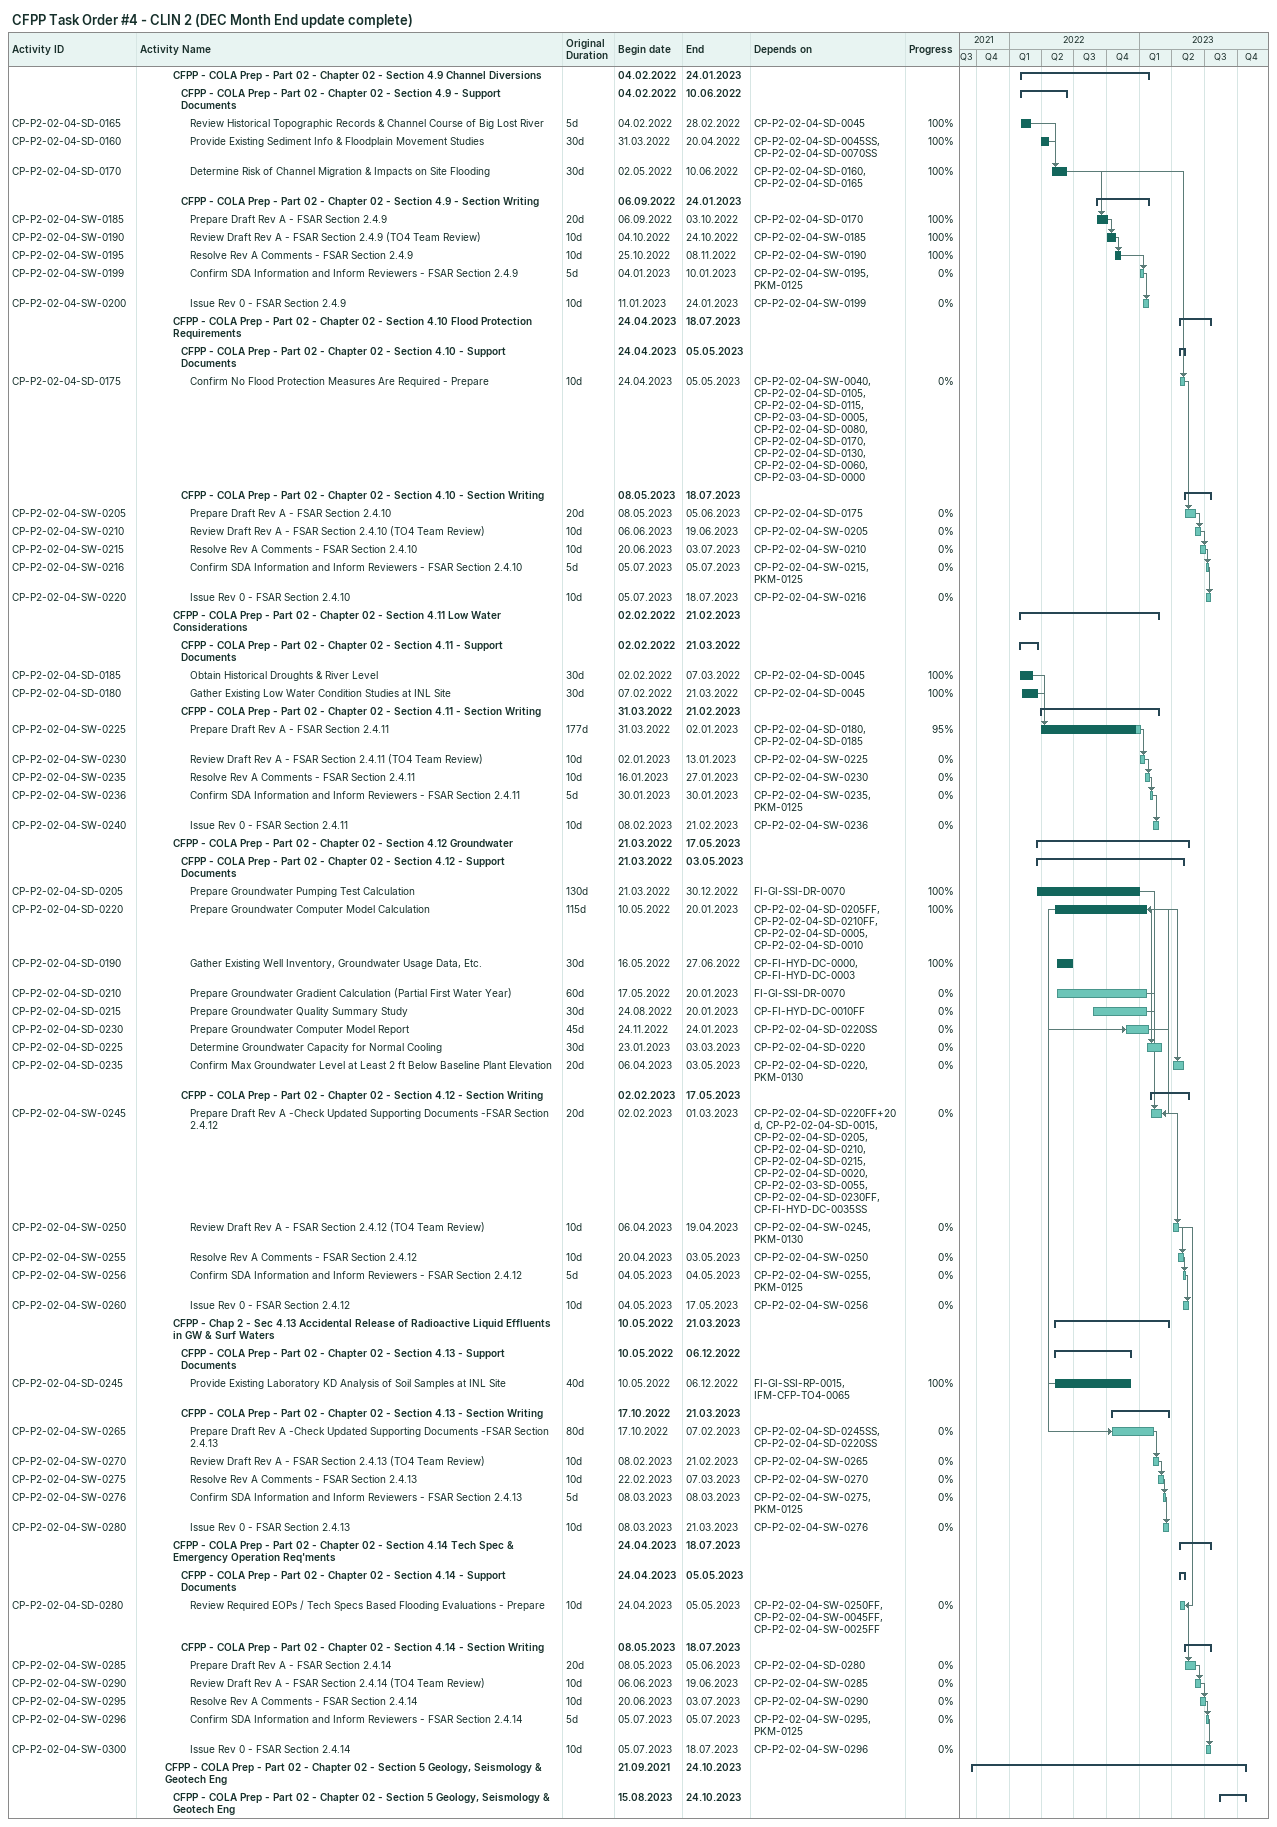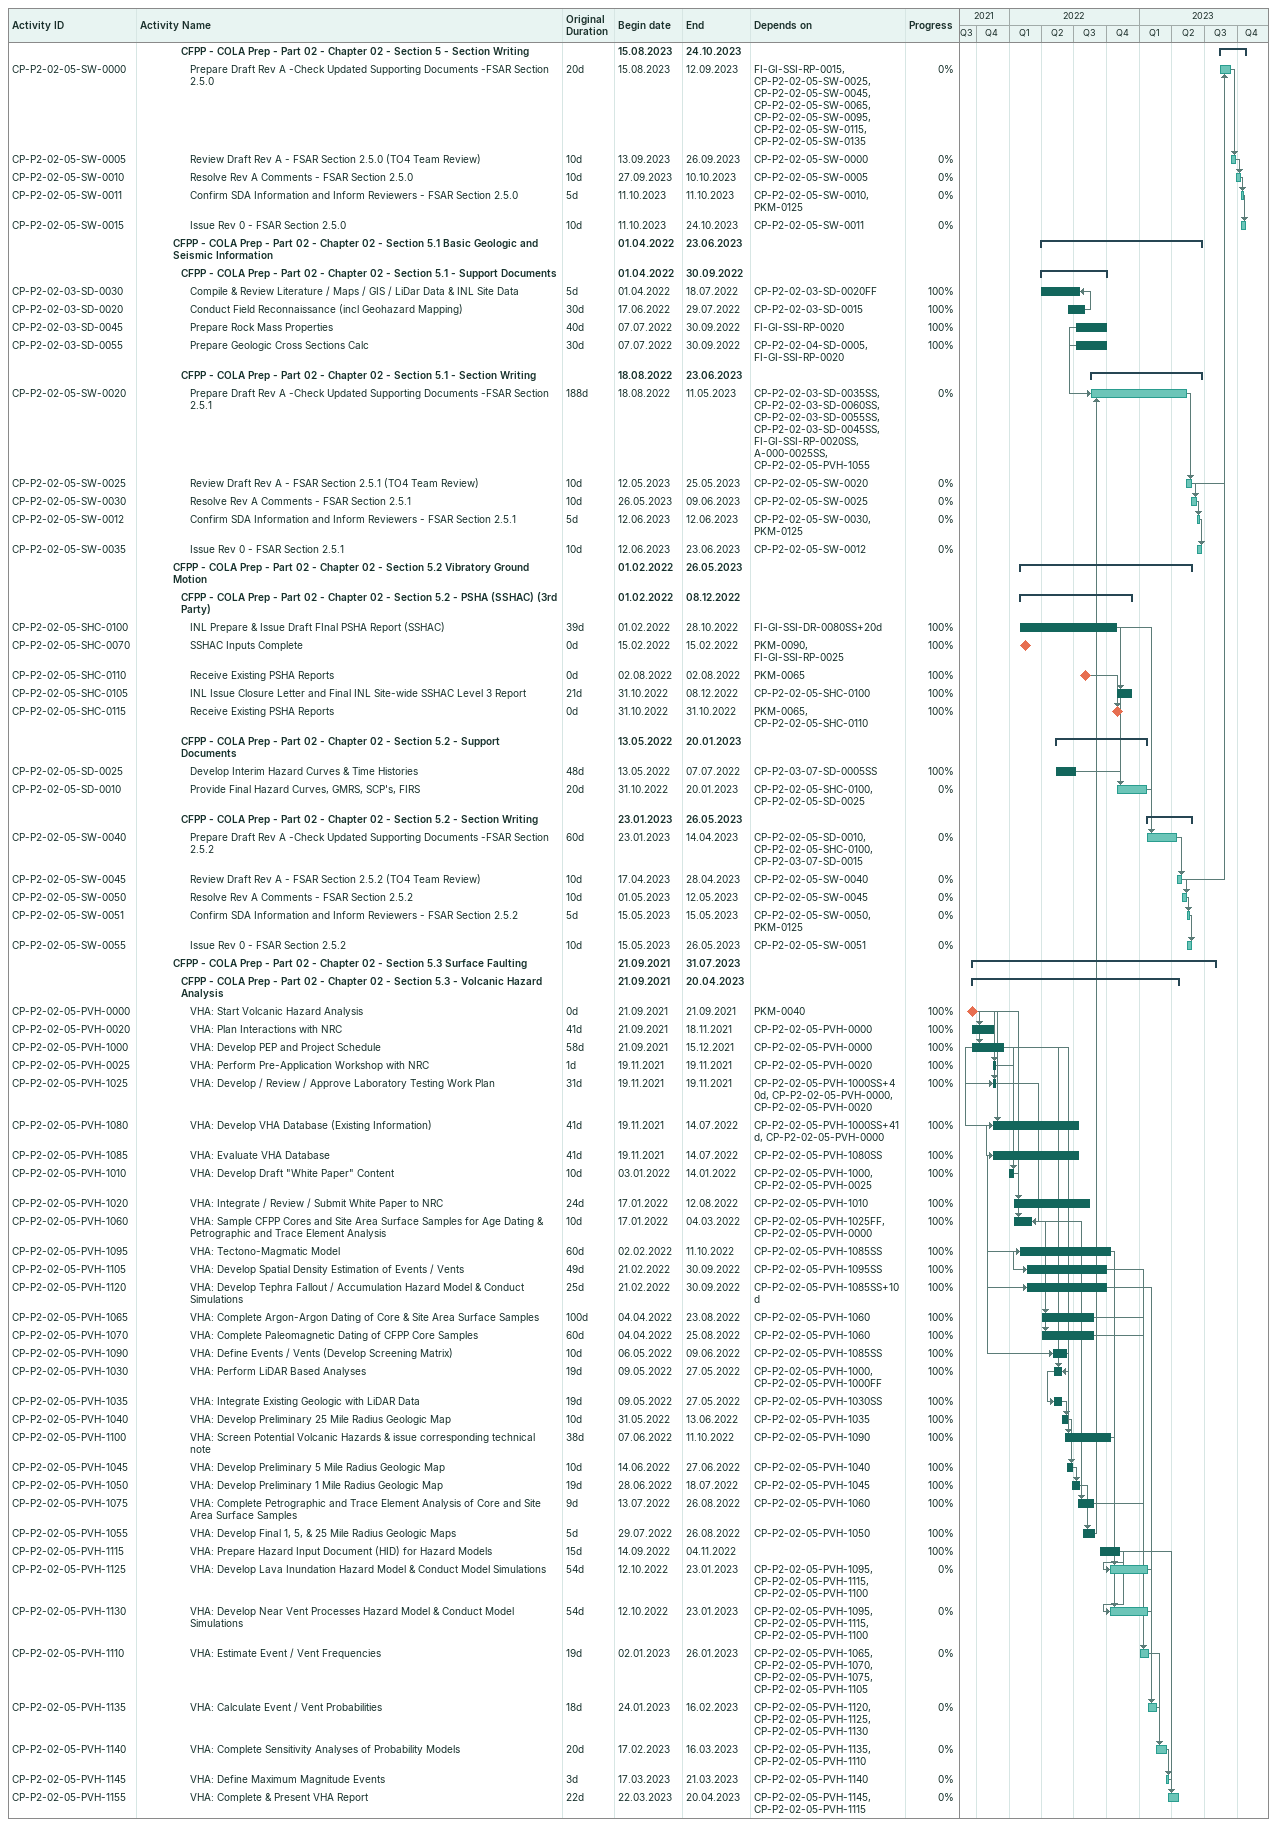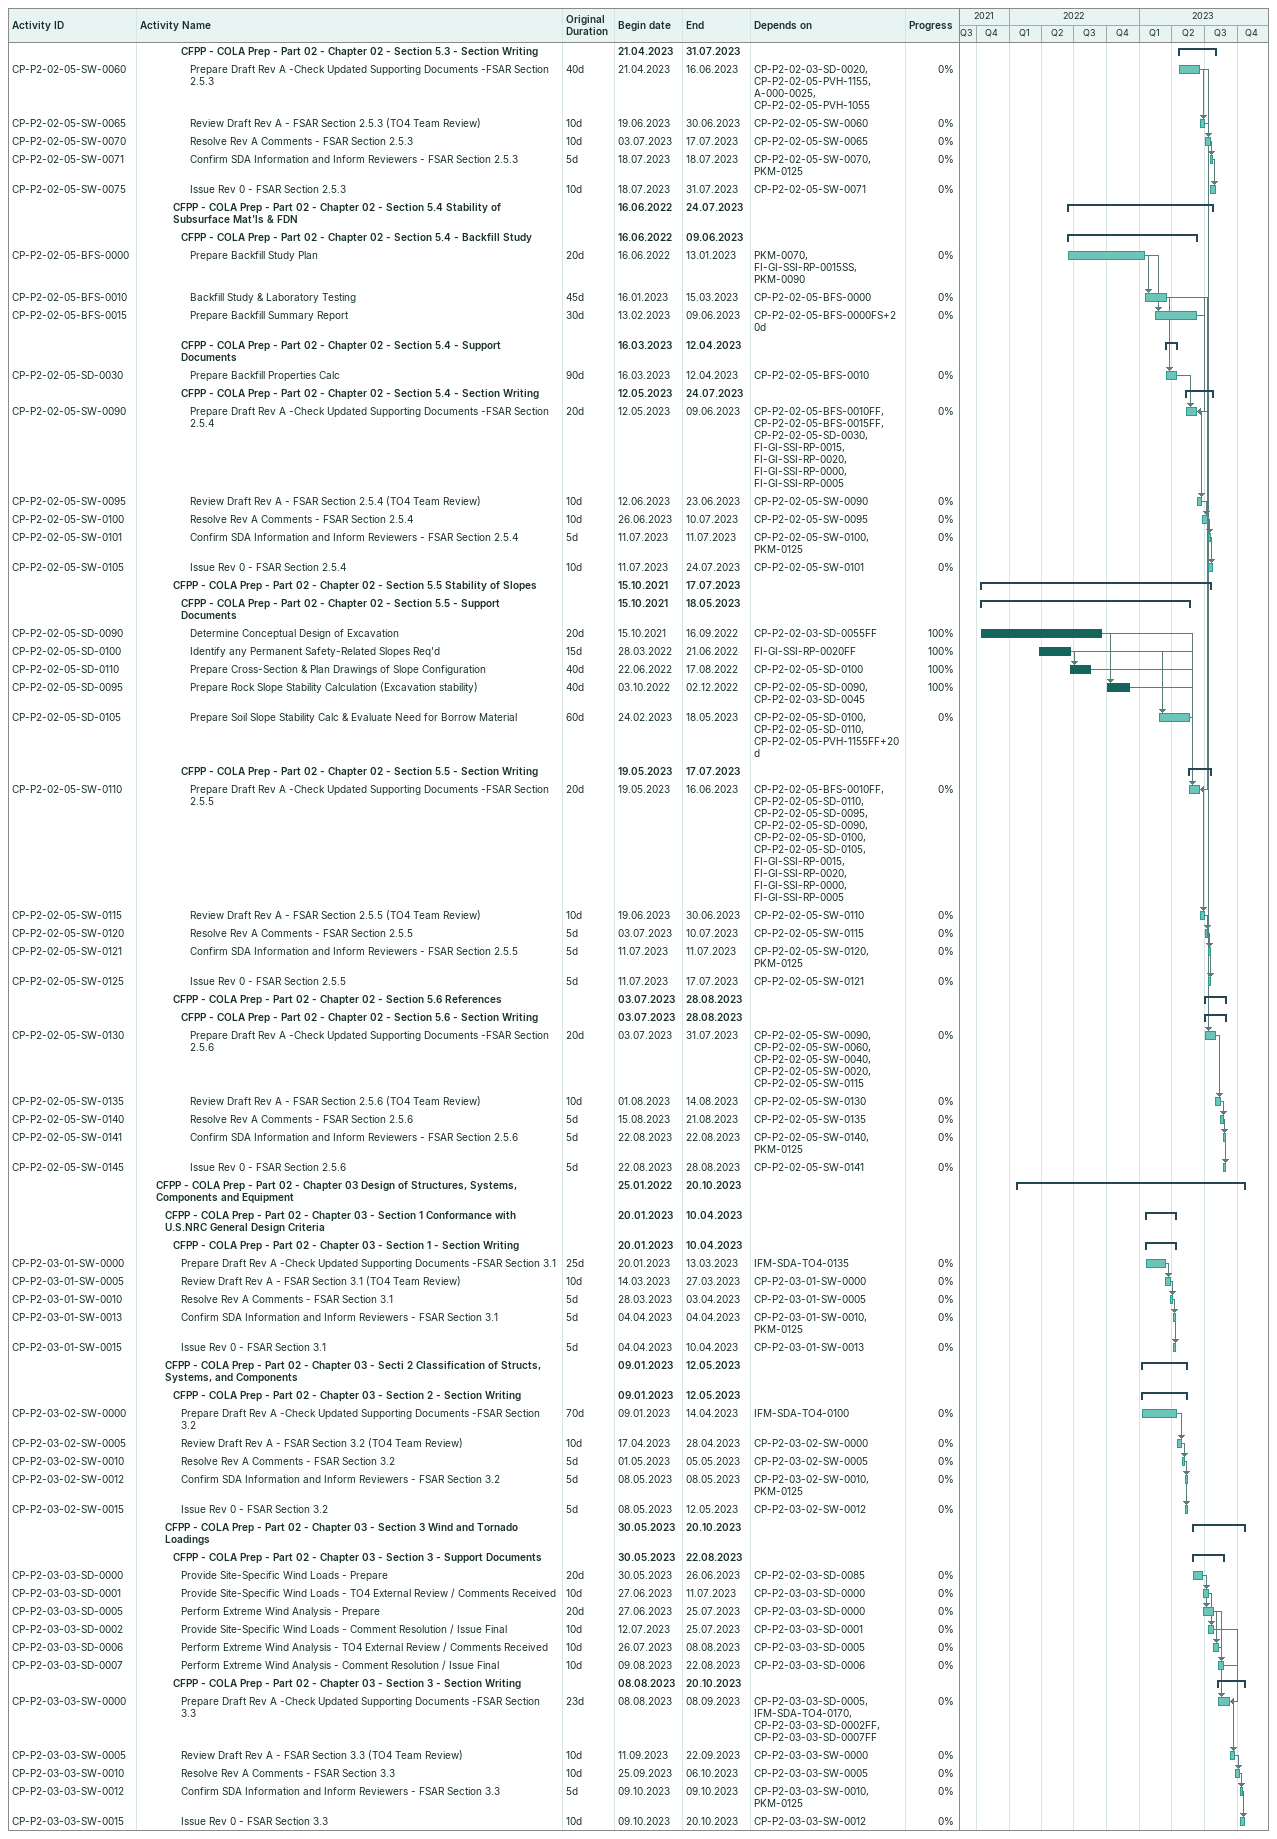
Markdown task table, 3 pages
CFPP Task Order #4 - CLIN 2 (DEC Month End update complete)

| ID | Level | Task | Original duration | Start | Finish | Predecessors | % complete |
|---|---|---|---|---|---|---|---|
|  | 5 | **CFPP - COLA Prep - Part 02 - Chapter 02 - Section 4.9 Channel Diversions** |  | 2022-02-04 | 2023-01-24 |  |  |
|  | 6 | **CFPP - COLA Prep - Part 02 - Chapter 02 - Section 4.9 - Support Documents** |  | 2022-02-04 | 2022-06-10 |  |  |
| CP-P2-02-04-SD-0165 | 7 | Review Historical Topographic Records & Channel Course of Big Lost River | 5d | 2022-02-04 | 2022-02-28 | CP-P2-02-04-SD-0045 | 100 |
| CP-P2-02-04-SD-0160 | 7 | Provide Existing Sediment Info & Floodplain Movement Studies | 30d | 2022-03-31 | 2022-04-20 | CP-P2-02-04-SD-0045SS, CP-P2-02-04-SD-0070SS | 100 |
| CP-P2-02-04-SD-0170 | 7 | Determine Risk of Channel Migration & Impacts on Site Flooding | 30d | 2022-05-02 | 2022-06-10 | CP-P2-02-04-SD-0160, CP-P2-02-04-SD-0165 | 100 |
|  | 6 | **CFPP - COLA Prep - Part 02 - Chapter 02 - Section 4.9 - Section Writing** |  | 2022-09-06 | 2023-01-24 |  |  |
| CP-P2-02-04-SW-0185 | 7 | Prepare Draft Rev A - FSAR Section 2.4.9 | 20d | 2022-09-06 | 2022-10-03 | CP-P2-02-04-SD-0170 | 100 |
| CP-P2-02-04-SW-0190 | 7 | Review Draft Rev A - FSAR Section 2.4.9 (TO4 Team Review) | 10d | 2022-10-04 | 2022-10-24 | CP-P2-02-04-SW-0185 | 100 |
| CP-P2-02-04-SW-0195 | 7 | Resolve Rev A Comments - FSAR Section 2.4.9 | 10d | 2022-10-25 | 2022-11-08 | CP-P2-02-04-SW-0190 | 100 |
| CP-P2-02-04-SW-0199 | 7 | Confirm SDA Information and Inform Reviewers - FSAR Section 2.4.9 | 5d | 2023-01-04 | 2023-01-10 | CP-P2-02-04-SW-0195, PKM-0125 | 0 |
| CP-P2-02-04-SW-0200 | 7 | Issue Rev 0 - FSAR Section 2.4.9 | 10d | 2023-01-11 | 2023-01-24 | CP-P2-02-04-SW-0199 | 0 |
|  | 5 | **CFPP - COLA Prep - Part 02 - Chapter 02 - Section 4.10 Flood Protection Requirements** |  | 2023-04-24 | 2023-07-18 |  |  |
|  | 6 | **CFPP - COLA Prep - Part 02 - Chapter 02 - Section 4.10 - Support Documents** |  | 2023-04-24 | 2023-05-05 |  |  |
| CP-P2-02-04-SD-0175 | 7 | Confirm No Flood Protection Measures Are Required - Prepare | 10d | 2023-04-24 | 2023-05-05 | CP-P2-02-04-SW-0040, CP-P2-02-04-SD-0105, CP-P2-02-04-SD-0115, CP-P2-03-04-SD-0005, CP-P2-02-04-SD-0080, CP-P2-02-04-SD-0170, CP-P2-02-04-SD-0130, CP-P2-02-04-SD-0060, CP-P2-03-04-SD-0000 | 0 |
|  | 6 | **CFPP - COLA Prep - Part 02 - Chapter 02 - Section 4.10 - Section Writing** |  | 2023-05-08 | 2023-07-18 |  |  |
| CP-P2-02-04-SW-0205 | 7 | Prepare Draft Rev A - FSAR Section 2.4.10 | 20d | 2023-05-08 | 2023-06-05 | CP-P2-02-04-SD-0175 | 0 |
| CP-P2-02-04-SW-0210 | 7 | Review Draft Rev A - FSAR Section 2.4.10 (TO4 Team Review) | 10d | 2023-06-06 | 2023-06-19 | CP-P2-02-04-SW-0205 | 0 |
| CP-P2-02-04-SW-0215 | 7 | Resolve Rev A Comments - FSAR Section 2.4.10 | 10d | 2023-06-20 | 2023-07-03 | CP-P2-02-04-SW-0210 | 0 |
| CP-P2-02-04-SW-0216 | 7 | Confirm SDA Information and Inform Reviewers - FSAR Section 2.4.10 | 5d | 2023-07-05 | 2023-07-05 | CP-P2-02-04-SW-0215, PKM-0125 | 0 |
| CP-P2-02-04-SW-0220 | 7 | Issue Rev 0 - FSAR Section 2.4.10 | 10d | 2023-07-05 | 2023-07-18 | CP-P2-02-04-SW-0216 | 0 |
|  | 5 | **CFPP - COLA Prep - Part 02 - Chapter 02 - Section 4.11 Low Water Considerations** |  | 2022-02-02 | 2023-02-21 |  |  |
|  | 6 | **CFPP - COLA Prep - Part 02 - Chapter 02 - Section 4.11 - Support Documents** |  | 2022-02-02 | 2022-03-21 |  |  |
| CP-P2-02-04-SD-0185 | 7 | Obtain Historical Droughts & River Level | 30d | 2022-02-02 | 2022-03-07 | CP-P2-02-04-SD-0045 | 100 |
| CP-P2-02-04-SD-0180 | 7 | Gather Existing Low Water Condition Studies at INL Site | 30d | 2022-02-07 | 2022-03-21 | CP-P2-02-04-SD-0045 | 100 |
|  | 6 | **CFPP - COLA Prep - Part 02 - Chapter 02 - Section 4.11 - Section Writing** |  | 2022-03-31 | 2023-02-21 |  |  |
| CP-P2-02-04-SW-0225 | 7 | Prepare Draft Rev A - FSAR Section 2.4.11 | 177d | 2022-03-31 | 2023-01-02 | CP-P2-02-04-SD-0180, CP-P2-02-04-SD-0185 | 95 |
| CP-P2-02-04-SW-0230 | 7 | Review Draft Rev A - FSAR Section 2.4.11 (TO4 Team Review) | 10d | 2023-01-02 | 2023-01-13 | CP-P2-02-04-SW-0225 | 0 |
| CP-P2-02-04-SW-0235 | 7 | Resolve Rev A Comments - FSAR Section 2.4.11 | 10d | 2023-01-16 | 2023-01-27 | CP-P2-02-04-SW-0230 | 0 |
| CP-P2-02-04-SW-0236 | 7 | Confirm SDA Information and Inform Reviewers - FSAR Section 2.4.11 | 5d | 2023-01-30 | 2023-01-30 | CP-P2-02-04-SW-0235, PKM-0125 | 0 |
| CP-P2-02-04-SW-0240 | 7 | Issue Rev 0 - FSAR Section 2.4.11 | 10d | 2023-02-08 | 2023-02-21 | CP-P2-02-04-SW-0236 | 0 |
|  | 5 | **CFPP - COLA Prep - Part 02 - Chapter 02 - Section 4.12 Groundwater** |  | 2022-03-21 | 2023-05-17 |  |  |
|  | 6 | **CFPP - COLA Prep - Part 02 - Chapter 02 - Section 4.12 - Support Documents** |  | 2022-03-21 | 2023-05-03 |  |  |
| CP-P2-02-04-SD-0205 | 7 | Prepare Groundwater Pumping Test Calculation | 130d | 2022-03-21 | 2022-12-30 | FI-GI-SSI-DR-0070 | 100 |
| CP-P2-02-04-SD-0220 | 7 | Prepare Groundwater Computer Model Calculation | 115d | 2022-05-10 | 2023-01-20 | CP-P2-02-04-SD-0205FF, CP-P2-02-04-SD-0210FF, CP-P2-02-04-SD-0005, CP-P2-02-04-SD-0010 | 100 |
| CP-P2-02-04-SD-0190 | 7 | Gather Existing Well Inventory, Groundwater Usage Data, Etc. | 30d | 2022-05-16 | 2022-06-27 | CP-FI-HYD-DC-0000, CP-FI-HYD-DC-0003 | 100 |
| CP-P2-02-04-SD-0210 | 7 | Prepare Groundwater Gradient Calculation (Partial First Water Year) | 60d | 2022-05-17 | 2023-01-20 | FI-GI-SSI-DR-0070 | 0 |
| CP-P2-02-04-SD-0215 | 7 | Prepare Groundwater Quality Summary Study | 30d | 2022-08-24 | 2023-01-20 | CP-FI-HYD-DC-0010FF | 0 |
| CP-P2-02-04-SD-0230 | 7 | Prepare Groundwater Computer Model Report | 45d | 2022-11-24 | 2023-01-24 | CP-P2-02-04-SD-0220SS | 0 |
| CP-P2-02-04-SD-0225 | 7 | Determine Groundwater Capacity for Normal Cooling | 30d | 2023-01-23 | 2023-03-03 | CP-P2-02-04-SD-0220 | 0 |
| CP-P2-02-04-SD-0235 | 7 | Confirm Max Groundwater Level at Least 2 ft Below Baseline Plant Elevation | 20d | 2023-04-06 | 2023-05-03 | CP-P2-02-04-SD-0220, PKM-0130 | 0 |
|  | 6 | **CFPP - COLA Prep - Part 02 - Chapter 02 - Section 4.12 - Section Writing** |  | 2023-02-02 | 2023-05-17 |  |  |
| CP-P2-02-04-SW-0245 | 7 | Prepare Draft Rev A -Check Updated Supporting Documents -FSAR Section 2.4.12 | 20d | 2023-02-02 | 2023-03-01 | CP-P2-02-04-SD-0220FF+20d, CP-P2-02-04-SD-0015, CP-P2-02-04-SD-0205, CP-P2-02-04-SD-0210, CP-P2-02-04-SD-0215, CP-P2-02-04-SD-0020, CP-P2-02-03-SD-0055, CP-P2-02-04-SD-0230FF, CP-FI-HYD-DC-0035SS | 0 |
| CP-P2-02-04-SW-0250 | 7 | Review Draft Rev A - FSAR Section 2.4.12 (TO4 Team Review) | 10d | 2023-04-06 | 2023-04-19 | CP-P2-02-04-SW-0245, PKM-0130 | 0 |
| CP-P2-02-04-SW-0255 | 7 | Resolve Rev A Comments - FSAR Section 2.4.12 | 10d | 2023-04-20 | 2023-05-03 | CP-P2-02-04-SW-0250 | 0 |
| CP-P2-02-04-SW-0256 | 7 | Confirm SDA Information and Inform Reviewers - FSAR Section 2.4.12 | 5d | 2023-05-04 | 2023-05-04 | CP-P2-02-04-SW-0255, PKM-0125 | 0 |
| CP-P2-02-04-SW-0260 | 7 | Issue Rev 0 - FSAR Section 2.4.12 | 10d | 2023-05-04 | 2023-05-17 | CP-P2-02-04-SW-0256 | 0 |
|  | 5 | **CFPP - Chap 2 - Sec 4.13 Accidental Release of Radioactive Liquid Effluents in GW & Surf Waters** |  | 2022-05-10 | 2023-03-21 |  |  |
|  | 6 | **CFPP - COLA Prep - Part 02 - Chapter 02 - Section 4.13 - Support Documents** |  | 2022-05-10 | 2022-12-06 |  |  |
| CP-P2-02-04-SD-0245 | 7 | Provide Existing Laboratory KD Analysis of Soil Samples at INL Site | 40d | 2022-05-10 | 2022-12-06 | FI-GI-SSI-RP-0015, IFM-CFP-TO4-0065 | 100 |
|  | 6 | **CFPP - COLA Prep - Part 02 - Chapter 02 - Section 4.13 - Section Writing** |  | 2022-10-17 | 2023-03-21 |  |  |
| CP-P2-02-04-SW-0265 | 7 | Prepare Draft Rev A -Check Updated Supporting Documents -FSAR Section 2.4.13 | 80d | 2022-10-17 | 2023-02-07 | CP-P2-02-04-SD-0245SS, CP-P2-02-04-SD-0220SS | 0 |
| CP-P2-02-04-SW-0270 | 7 | Review Draft Rev A - FSAR Section 2.4.13 (TO4 Team Review) | 10d | 2023-02-08 | 2023-02-21 | CP-P2-02-04-SW-0265 | 0 |
| CP-P2-02-04-SW-0275 | 7 | Resolve Rev A Comments - FSAR Section 2.4.13 | 10d | 2023-02-22 | 2023-03-07 | CP-P2-02-04-SW-0270 | 0 |
| CP-P2-02-04-SW-0276 | 7 | Confirm SDA Information and Inform Reviewers - FSAR Section 2.4.13 | 5d | 2023-03-08 | 2023-03-08 | CP-P2-02-04-SW-0275, PKM-0125 | 0 |
| CP-P2-02-04-SW-0280 | 7 | Issue Rev 0 - FSAR Section 2.4.13 | 10d | 2023-03-08 | 2023-03-21 | CP-P2-02-04-SW-0276 | 0 |
|  | 5 | **CFPP - COLA Prep - Part 02 - Chapter 02 - Section 4.14 Tech Spec & Emergency Operation Req'ments** |  | 2023-04-24 | 2023-07-18 |  |  |
|  | 6 | **CFPP - COLA Prep - Part 02 - Chapter 02 - Section 4.14 - Support Documents** |  | 2023-04-24 | 2023-05-05 |  |  |
| CP-P2-02-04-SD-0280 | 7 | Review Required EOPs / Tech Specs Based Flooding Evaluations - Prepare | 10d | 2023-04-24 | 2023-05-05 | CP-P2-02-04-SW-0250FF, CP-P2-02-04-SW-0045FF, CP-P2-02-04-SW-0025FF | 0 |
|  | 6 | **CFPP - COLA Prep - Part 02 - Chapter 02 - Section 4.14 - Section Writing** |  | 2023-05-08 | 2023-07-18 |  |  |
| CP-P2-02-04-SW-0285 | 7 | Prepare Draft Rev A - FSAR Section 2.4.14 | 20d | 2023-05-08 | 2023-06-05 | CP-P2-02-04-SD-0280 | 0 |
| CP-P2-02-04-SW-0290 | 7 | Review Draft Rev A - FSAR Section 2.4.14 (TO4 Team Review) | 10d | 2023-06-06 | 2023-06-19 | CP-P2-02-04-SW-0285 | 0 |
| CP-P2-02-04-SW-0295 | 7 | Resolve Rev A Comments - FSAR Section 2.4.14 | 10d | 2023-06-20 | 2023-07-03 | CP-P2-02-04-SW-0290 | 0 |
| CP-P2-02-04-SW-0296 | 7 | Confirm SDA Information and Inform Reviewers - FSAR Section 2.4.14 | 5d | 2023-07-05 | 2023-07-05 | CP-P2-02-04-SW-0295, PKM-0125 | 0 |
| CP-P2-02-04-SW-0300 | 7 | Issue Rev 0 - FSAR Section 2.4.14 | 10d | 2023-07-05 | 2023-07-18 | CP-P2-02-04-SW-0296 | 0 |
|  | 4 | **CFPP - COLA Prep - Part 02 - Chapter 02 - Section 5 Geology, Seismology & Geotech Eng** |  | 2021-09-21 | 2023-10-24 |  |  |
|  | 5 | **CFPP - COLA Prep - Part 02 - Chapter 02 - Section 5 Geology, Seismology & Geotech Eng** |  | 2023-08-15 | 2023-10-24 |  |  |
|  | 6 | **CFPP - COLA Prep - Part 02 - Chapter 02 - Section 5 - Section Writing** |  | 2023-08-15 | 2023-10-24 |  |  |
| CP-P2-02-05-SW-0000 | 7 | Prepare Draft Rev A -Check Updated Supporting Documents -FSAR Section 2.5.0 | 20d | 2023-08-15 | 2023-09-12 | FI-GI-SSI-RP-0015, CP-P2-02-05-SW-0025, CP-P2-02-05-SW-0045, CP-P2-02-05-SW-0065, CP-P2-02-05-SW-0095, CP-P2-02-05-SW-0115, CP-P2-02-05-SW-0135 | 0 |
| CP-P2-02-05-SW-0005 | 7 | Review Draft Rev A - FSAR Section 2.5.0 (TO4 Team Review) | 10d | 2023-09-13 | 2023-09-26 | CP-P2-02-05-SW-0000 | 0 |
| CP-P2-02-05-SW-0010 | 7 | Resolve Rev A Comments - FSAR Section 2.5.0 | 10d | 2023-09-27 | 2023-10-10 | CP-P2-02-05-SW-0005 | 0 |
| CP-P2-02-05-SW-0011 | 7 | Confirm SDA Information and Inform Reviewers - FSAR Section 2.5.0 | 5d | 2023-10-11 | 2023-10-11 | CP-P2-02-05-SW-0010, PKM-0125 | 0 |
| CP-P2-02-05-SW-0015 | 7 | Issue Rev 0 - FSAR Section 2.5.0 | 10d | 2023-10-11 | 2023-10-24 | CP-P2-02-05-SW-0011 | 0 |
|  | 5 | **CFPP - COLA Prep - Part 02 - Chapter 02 - Section 5.1 Basic Geologic and Seismic Information** |  | 2022-04-01 | 2023-06-23 |  |  |
|  | 6 | **CFPP - COLA Prep - Part 02 - Chapter 02 - Section 5.1 - Support Documents** |  | 2022-04-01 | 2022-09-30 |  |  |
| CP-P2-02-03-SD-0030 | 7 | Compile & Review Literature / Maps / GIS / LiDar Data & INL Site Data | 5d | 2022-04-01 | 2022-07-18 | CP-P2-02-03-SD-0020FF | 100 |
| CP-P2-02-03-SD-0020 | 7 | Conduct Field Reconnaissance (incl Geohazard Mapping) | 30d | 2022-06-17 | 2022-07-29 | CP-P2-02-03-SD-0015 | 100 |
| CP-P2-02-03-SD-0045 | 7 | Prepare Rock Mass Properties | 40d | 2022-07-07 | 2022-09-30 | FI-GI-SSI-RP-0020 | 100 |
| CP-P2-02-03-SD-0055 | 7 | Prepare Geologic Cross Sections Calc | 30d | 2022-07-07 | 2022-09-30 | CP-P2-02-04-SD-0005, FI-GI-SSI-RP-0020 | 100 |
|  | 6 | **CFPP - COLA Prep - Part 02 - Chapter 02 - Section 5.1 - Section Writing** |  | 2022-08-18 | 2023-06-23 |  |  |
| CP-P2-02-05-SW-0020 | 7 | Prepare Draft Rev A -Check Updated Supporting Documents -FSAR Section 2.5.1 | 188d | 2022-08-18 | 2023-05-11 | CP-P2-02-03-SD-0035SS, CP-P2-02-03-SD-0060SS, CP-P2-02-03-SD-0055SS, CP-P2-02-03-SD-0045SS, FI-GI-SSI-RP-0020SS, A-000-0025SS, CP-P2-02-05-PVH-1055 | 0 |
| CP-P2-02-05-SW-0025 | 7 | Review Draft Rev A - FSAR Section 2.5.1 (TO4 Team Review) | 10d | 2023-05-12 | 2023-05-25 | CP-P2-02-05-SW-0020 | 0 |
| CP-P2-02-05-SW-0030 | 7 | Resolve Rev A Comments - FSAR Section 2.5.1 | 10d | 2023-05-26 | 2023-06-09 | CP-P2-02-05-SW-0025 | 0 |
| CP-P2-02-05-SW-0012 | 7 | Confirm SDA Information and Inform Reviewers - FSAR Section 2.5.1 | 5d | 2023-06-12 | 2023-06-12 | CP-P2-02-05-SW-0030, PKM-0125 | 0 |
| CP-P2-02-05-SW-0035 | 7 | Issue Rev 0 - FSAR Section 2.5.1 | 10d | 2023-06-12 | 2023-06-23 | CP-P2-02-05-SW-0012 | 0 |
|  | 5 | **CFPP - COLA Prep - Part 02 - Chapter 02 - Section 5.2 Vibratory Ground Motion** |  | 2022-02-01 | 2023-05-26 |  |  |
|  | 6 | **CFPP - COLA Prep - Part 02 - Chapter 02 - Section 5.2 - PSHA (SSHAC) (3rd Party)** |  | 2022-02-01 | 2022-12-08 |  |  |
| CP-P2-02-05-SHC-0100 | 7 | INL Prepare & Issue Draft FInal PSHA Report (SSHAC) | 39d | 2022-02-01 | 2022-10-28 | FI-GI-SSI-DR-0080SS+20d | 100 |
| CP-P2-02-05-SHC-0070 | 7 | SSHAC Inputs Complete | 0d | 2022-02-15 | 2022-02-15 | PKM-0090, FI-GI-SSI-RP-0025 | 100 |
| CP-P2-02-05-SHC-0110 | 7 | Receive Existing PSHA Reports | 0d | 2022-08-02 | 2022-08-02 | PKM-0065 | 100 |
| CP-P2-02-05-SHC-0105 | 7 | INL Issue Closure Letter and Final INL Site-wide SSHAC Level 3 Report | 21d | 2022-10-31 | 2022-12-08 | CP-P2-02-05-SHC-0100 | 100 |
| CP-P2-02-05-SHC-0115 | 7 | Receive Existing PSHA Reports | 0d | 2022-10-31 | 2022-10-31 | PKM-0065, CP-P2-02-05-SHC-0110 | 100 |
|  | 6 | **CFPP - COLA Prep - Part 02 - Chapter 02 - Section 5.2 - Support Documents** |  | 2022-05-13 | 2023-01-20 |  |  |
| CP-P2-02-05-SD-0025 | 7 | Develop Interim Hazard Curves & Time Histories | 48d | 2022-05-13 | 2022-07-07 | CP-P2-03-07-SD-0005SS | 100 |
| CP-P2-02-05-SD-0010 | 7 | Provide Final Hazard Curves, GMRS, SCP's, FIRS | 20d | 2022-10-31 | 2023-01-20 | CP-P2-02-05-SHC-0100, CP-P2-02-05-SD-0025 | 0 |
|  | 6 | **CFPP - COLA Prep - Part 02 - Chapter 02 - Section 5.2 - Section Writing** |  | 2023-01-23 | 2023-05-26 |  |  |
| CP-P2-02-05-SW-0040 | 7 | Prepare Draft Rev A -Check Updated Supporting Documents -FSAR Section 2.5.2 | 60d | 2023-01-23 | 2023-04-14 | CP-P2-02-05-SD-0010, CP-P2-02-05-SHC-0100, CP-P2-03-07-SD-0015 | 0 |
| CP-P2-02-05-SW-0045 | 7 | Review Draft Rev A - FSAR Section 2.5.2 (TO4 Team Review) | 10d | 2023-04-17 | 2023-04-28 | CP-P2-02-05-SW-0040 | 0 |
| CP-P2-02-05-SW-0050 | 7 | Resolve Rev A Comments - FSAR Section 2.5.2 | 10d | 2023-05-01 | 2023-05-12 | CP-P2-02-05-SW-0045 | 0 |
| CP-P2-02-05-SW-0051 | 7 | Confirm SDA Information and Inform Reviewers - FSAR Section 2.5.2 | 5d | 2023-05-15 | 2023-05-15 | CP-P2-02-05-SW-0050, PKM-0125 | 0 |
| CP-P2-02-05-SW-0055 | 7 | Issue Rev 0 - FSAR Section 2.5.2 | 10d | 2023-05-15 | 2023-05-26 | CP-P2-02-05-SW-0051 | 0 |
|  | 5 | **CFPP - COLA Prep - Part 02 - Chapter 02 - Section 5.3 Surface Faulting** |  | 2021-09-21 | 2023-07-31 |  |  |
|  | 6 | **CFPP - COLA Prep - Part 02 - Chapter 02 - Section 5.3 - Volcanic Hazard Analysis** |  | 2021-09-21 | 2023-04-20 |  |  |
| CP-P2-02-05-PVH-0000 | 7 | VHA: Start Volcanic Hazard Analysis | 0d | 2021-09-21 | 2021-09-21 | PKM-0040 | 100 |
| CP-P2-02-05-PVH-0020 | 7 | VHA: Plan Interactions with NRC | 41d | 2021-09-21 | 2021-11-18 | CP-P2-02-05-PVH-0000 | 100 |
| CP-P2-02-05-PVH-1000 | 7 | VHA: Develop PEP and Project Schedule | 58d | 2021-09-21 | 2021-12-15 | CP-P2-02-05-PVH-0000 | 100 |
| CP-P2-02-05-PVH-0025 | 7 | VHA: Perform Pre-Application Workshop with NRC | 1d | 2021-11-19 | 2021-11-19 | CP-P2-02-05-PVH-0020 | 100 |
| CP-P2-02-05-PVH-1025 | 7 | VHA: Develop / Review / Approve Laboratory Testing Work Plan | 31d | 2021-11-19 | 2021-11-19 | CP-P2-02-05-PVH-1000SS+40d, CP-P2-02-05-PVH-0000, CP-P2-02-05-PVH-0020 | 100 |
| CP-P2-02-05-PVH-1080 | 7 | VHA: Develop VHA Database (Existing Information) | 41d | 2021-11-19 | 2022-07-14 | CP-P2-02-05-PVH-1000SS+41d, CP-P2-02-05-PVH-0000 | 100 |
| CP-P2-02-05-PVH-1085 | 7 | VHA: Evaluate VHA Database | 41d | 2021-11-19 | 2022-07-14 | CP-P2-02-05-PVH-1080SS | 100 |
| CP-P2-02-05-PVH-1010 | 7 | VHA: Develop Draft "White Paper" Content | 10d | 2022-01-03 | 2022-01-14 | CP-P2-02-05-PVH-1000, CP-P2-02-05-PVH-0025 | 100 |
| CP-P2-02-05-PVH-1020 | 7 | VHA: Integrate / Review / Submit White Paper to NRC | 24d | 2022-01-17 | 2022-08-12 | CP-P2-02-05-PVH-1010 | 100 |
| CP-P2-02-05-PVH-1060 | 7 | VHA: Sample CFPP Cores and Site Area Surface Samples for Age Dating & Petrographic and Trace Element Analysis | 10d | 2022-01-17 | 2022-03-04 | CP-P2-02-05-PVH-1025FF, CP-P2-02-05-PVH-0000 | 100 |
| CP-P2-02-05-PVH-1095 | 7 | VHA: Tectono-Magmatic Model | 60d | 2022-02-02 | 2022-10-11 | CP-P2-02-05-PVH-1085SS | 100 |
| CP-P2-02-05-PVH-1105 | 7 | VHA: Develop Spatial Density Estimation of Events / Vents | 49d | 2022-02-21 | 2022-09-30 | CP-P2-02-05-PVH-1095SS | 100 |
| CP-P2-02-05-PVH-1120 | 7 | VHA: Develop Tephra Fallout / Accumulation Hazard Model & Conduct Simulations | 25d | 2022-02-21 | 2022-09-30 | CP-P2-02-05-PVH-1085SS+10d | 100 |
| CP-P2-02-05-PVH-1065 | 7 | VHA: Complete Argon-Argon Dating of Core & Site Area Surface Samples | 100d | 2022-04-04 | 2022-08-23 | CP-P2-02-05-PVH-1060 | 100 |
| CP-P2-02-05-PVH-1070 | 7 | VHA: Complete Paleomagnetic Dating of CFPP Core Samples | 60d | 2022-04-04 | 2022-08-25 | CP-P2-02-05-PVH-1060 | 100 |
| CP-P2-02-05-PVH-1090 | 7 | VHA: Define Events / Vents (Develop Screening Matrix) | 10d | 2022-05-06 | 2022-06-09 | CP-P2-02-05-PVH-1085SS | 100 |
| CP-P2-02-05-PVH-1030 | 7 | VHA: Perform LiDAR Based Analyses | 19d | 2022-05-09 | 2022-05-27 | CP-P2-02-05-PVH-1000, CP-P2-02-05-PVH-1000FF | 100 |
| CP-P2-02-05-PVH-1035 | 7 | VHA: Integrate Existing Geologic with LiDAR Data | 19d | 2022-05-09 | 2022-05-27 | CP-P2-02-05-PVH-1030SS | 100 |
| CP-P2-02-05-PVH-1040 | 7 | VHA: Develop Preliminary 25 Mile Radius Geologic Map | 10d | 2022-05-31 | 2022-06-13 | CP-P2-02-05-PVH-1035 | 100 |
| CP-P2-02-05-PVH-1100 | 7 | VHA: Screen Potential Volcanic Hazards & issue corresponding technical note | 38d | 2022-06-07 | 2022-10-11 | CP-P2-02-05-PVH-1090 | 100 |
| CP-P2-02-05-PVH-1045 | 7 | VHA: Develop Preliminary 5 Mile Radius Geologic Map | 10d | 2022-06-14 | 2022-06-27 | CP-P2-02-05-PVH-1040 | 100 |
| CP-P2-02-05-PVH-1050 | 7 | VHA: Develop Preliminary 1 Mile Radius Geologic Map | 19d | 2022-06-28 | 2022-07-18 | CP-P2-02-05-PVH-1045 | 100 |
| CP-P2-02-05-PVH-1075 | 7 | VHA: Complete Petrographic and Trace Element Analysis of Core and Site Area Surface Samples | 9d | 2022-07-13 | 2022-08-26 | CP-P2-02-05-PVH-1060 | 100 |
| CP-P2-02-05-PVH-1055 | 7 | VHA: Develop Final 1, 5, & 25 Mile Radius Geologic Maps | 5d | 2022-07-29 | 2022-08-26 | CP-P2-02-05-PVH-1050 | 100 |
| CP-P2-02-05-PVH-1115 | 7 | VHA: Prepare Hazard Input Document (HID) for Hazard Models | 15d | 2022-09-14 | 2022-11-04 |  | 100 |
| CP-P2-02-05-PVH-1125 | 7 | VHA: Develop Lava Inundation Hazard Model & Conduct Model Simulations | 54d | 2022-10-12 | 2023-01-23 | CP-P2-02-05-PVH-1095, CP-P2-02-05-PVH-1115, CP-P2-02-05-PVH-1100 | 0 |
| CP-P2-02-05-PVH-1130 | 7 | VHA: Develop Near Vent Processes Hazard Model & Conduct Model Simulations | 54d | 2022-10-12 | 2023-01-23 | CP-P2-02-05-PVH-1095, CP-P2-02-05-PVH-1115, CP-P2-02-05-PVH-1100 | 0 |
| CP-P2-02-05-PVH-1110 | 7 | VHA: Estimate Event / Vent Frequencies | 19d | 2023-01-02 | 2023-01-26 | CP-P2-02-05-PVH-1065, CP-P2-02-05-PVH-1070, CP-P2-02-05-PVH-1075, CP-P2-02-05-PVH-1105 | 0 |
| CP-P2-02-05-PVH-1135 | 7 | VHA: Calculate Event / Vent Probabilities | 18d | 2023-01-24 | 2023-02-16 | CP-P2-02-05-PVH-1120, CP-P2-02-05-PVH-1125, CP-P2-02-05-PVH-1130 | 0 |
| CP-P2-02-05-PVH-1140 | 7 | VHA: Complete Sensitivity Analyses of Probability Models | 20d | 2023-02-17 | 2023-03-16 | CP-P2-02-05-PVH-1135, CP-P2-02-05-PVH-1110 | 0 |
| CP-P2-02-05-PVH-1145 | 7 | VHA: Define Maximum Magnitude Events | 3d | 2023-03-17 | 2023-03-21 | CP-P2-02-05-PVH-1140 | 0 |
| CP-P2-02-05-PVH-1155 | 7 | VHA: Complete & Present VHA Report | 22d | 2023-03-22 | 2023-04-20 | CP-P2-02-05-PVH-1145, CP-P2-02-05-PVH-1115 | 0 |
|  | 6 | **CFPP - COLA Prep - Part 02 - Chapter 02 - Section 5.3 - Section Writing** |  | 2023-04-21 | 2023-07-31 |  |  |
| CP-P2-02-05-SW-0060 | 7 | Prepare Draft Rev A -Check Updated Supporting Documents -FSAR Section 2.5.3 | 40d | 2023-04-21 | 2023-06-16 | CP-P2-02-03-SD-0020, CP-P2-02-05-PVH-1155, A-000-0025, CP-P2-02-05-PVH-1055 | 0 |
| CP-P2-02-05-SW-0065 | 7 | Review Draft Rev A - FSAR Section 2.5.3 (TO4 Team Review) | 10d | 2023-06-19 | 2023-06-30 | CP-P2-02-05-SW-0060 | 0 |
| CP-P2-02-05-SW-0070 | 7 | Resolve Rev A Comments - FSAR Section 2.5.3 | 10d | 2023-07-03 | 2023-07-17 | CP-P2-02-05-SW-0065 | 0 |
| CP-P2-02-05-SW-0071 | 7 | Confirm SDA Information and Inform Reviewers - FSAR Section 2.5.3 | 5d | 2023-07-18 | 2023-07-18 | CP-P2-02-05-SW-0070, PKM-0125 | 0 |
| CP-P2-02-05-SW-0075 | 7 | Issue Rev 0 - FSAR Section 2.5.3 | 10d | 2023-07-18 | 2023-07-31 | CP-P2-02-05-SW-0071 | 0 |
|  | 5 | **CFPP - COLA Prep - Part 02 - Chapter 02 - Section 5.4 Stability of Subsurface Mat'ls & FDN** |  | 2022-06-16 | 2023-07-24 |  |  |
|  | 6 | **CFPP - COLA Prep - Part 02 - Chapter 02 - Section 5.4 - Backfill Study** |  | 2022-06-16 | 2023-06-09 |  |  |
| CP-P2-02-05-BFS-0000 | 7 | Prepare Backfill Study Plan | 20d | 2022-06-16 | 2023-01-13 | PKM-0070, FI-GI-SSI-RP-0015SS, PKM-0090 | 0 |
| CP-P2-02-05-BFS-0010 | 7 | Backfill Study & Laboratory Testing | 45d | 2023-01-16 | 2023-03-15 | CP-P2-02-05-BFS-0000 | 0 |
| CP-P2-02-05-BFS-0015 | 7 | Prepare Backfill Summary Report | 30d | 2023-02-13 | 2023-06-09 | CP-P2-02-05-BFS-0000FS+20d | 0 |
|  | 6 | **CFPP - COLA Prep - Part 02 - Chapter 02 - Section 5.4 - Support Documents** |  | 2023-03-16 | 2023-04-12 |  |  |
| CP-P2-02-05-SD-0030 | 7 | Prepare Backfill Properties Calc | 90d | 2023-03-16 | 2023-04-12 | CP-P2-02-05-BFS-0010 | 0 |
|  | 6 | **CFPP - COLA Prep - Part 02 - Chapter 02 - Section 5.4 - Section Writing** |  | 2023-05-12 | 2023-07-24 |  |  |
| CP-P2-02-05-SW-0090 | 7 | Prepare Draft Rev A -Check Updated Supporting Documents -FSAR Section 2.5.4 | 20d | 2023-05-12 | 2023-06-09 | CP-P2-02-05-BFS-0010FF, CP-P2-02-05-BFS-0015FF, CP-P2-02-05-SD-0030, FI-GI-SSI-RP-0015, FI-GI-SSI-RP-0020, FI-GI-SSI-RP-0000, FI-GI-SSI-RP-0005 | 0 |
| CP-P2-02-05-SW-0095 | 7 | Review Draft Rev A - FSAR Section 2.5.4 (TO4 Team Review) | 10d | 2023-06-12 | 2023-06-23 | CP-P2-02-05-SW-0090 | 0 |
| CP-P2-02-05-SW-0100 | 7 | Resolve Rev A Comments - FSAR Section 2.5.4 | 10d | 2023-06-26 | 2023-07-10 | CP-P2-02-05-SW-0095 | 0 |
| CP-P2-02-05-SW-0101 | 7 | Confirm SDA Information and Inform Reviewers - FSAR Section 2.5.4 | 5d | 2023-07-11 | 2023-07-11 | CP-P2-02-05-SW-0100, PKM-0125 | 0 |
| CP-P2-02-05-SW-0105 | 7 | Issue Rev 0 - FSAR Section 2.5.4 | 10d | 2023-07-11 | 2023-07-24 | CP-P2-02-05-SW-0101 | 0 |
|  | 5 | **CFPP - COLA Prep - Part 02 - Chapter 02 - Section 5.5 Stability of Slopes** |  | 2021-10-15 | 2023-07-17 |  |  |
|  | 6 | **CFPP - COLA Prep - Part 02 - Chapter 02 - Section 5.5 - Support Documents** |  | 2021-10-15 | 2023-05-18 |  |  |
| CP-P2-02-05-SD-0090 | 7 | Determine Conceptual Design of Excavation | 20d | 2021-10-15 | 2022-09-16 | CP-P2-02-03-SD-0055FF | 100 |
| CP-P2-02-05-SD-0100 | 7 | Identify any Permanent Safety-Related Slopes Req'd | 15d | 2022-03-28 | 2022-06-21 | FI-GI-SSI-RP-0020FF | 100 |
| CP-P2-02-05-SD-0110 | 7 | Prepare Cross-Section & Plan Drawings of Slope Configuration | 40d | 2022-06-22 | 2022-08-17 | CP-P2-02-05-SD-0100 | 100 |
| CP-P2-02-05-SD-0095 | 7 | Prepare Rock Slope Stability Calculation (Excavation stability) | 40d | 2022-10-03 | 2022-12-02 | CP-P2-02-05-SD-0090, CP-P2-02-03-SD-0045 | 100 |
| CP-P2-02-05-SD-0105 | 7 | Prepare Soil Slope Stability Calc & Evaluate Need for Borrow Material | 60d | 2023-02-24 | 2023-05-18 | CP-P2-02-05-SD-0100, CP-P2-02-05-SD-0110, CP-P2-02-05-PVH-1155FF+20d | 0 |
|  | 6 | **CFPP - COLA Prep - Part 02 - Chapter 02 - Section 5.5 - Section Writing** |  | 2023-05-19 | 2023-07-17 |  |  |
| CP-P2-02-05-SW-0110 | 7 | Prepare Draft Rev A -Check Updated Supporting Documents -FSAR Section 2.5.5 | 20d | 2023-05-19 | 2023-06-16 | CP-P2-02-05-BFS-0010FF, CP-P2-02-05-SD-0110, CP-P2-02-05-SD-0095, CP-P2-02-05-SD-0090, CP-P2-02-05-SD-0100, CP-P2-02-05-SD-0105, FI-GI-SSI-RP-0015, FI-GI-SSI-RP-0020, FI-GI-SSI-RP-0000, FI-GI-SSI-RP-0005 | 0 |
| CP-P2-02-05-SW-0115 | 7 | Review Draft Rev A - FSAR Section 2.5.5 (TO4 Team Review) | 10d | 2023-06-19 | 2023-06-30 | CP-P2-02-05-SW-0110 | 0 |
| CP-P2-02-05-SW-0120 | 7 | Resolve Rev A Comments - FSAR Section 2.5.5 | 5d | 2023-07-03 | 2023-07-10 | CP-P2-02-05-SW-0115 | 0 |
| CP-P2-02-05-SW-0121 | 7 | Confirm SDA Information and Inform Reviewers - FSAR Section 2.5.5 | 5d | 2023-07-11 | 2023-07-11 | CP-P2-02-05-SW-0120, PKM-0125 | 0 |
| CP-P2-02-05-SW-0125 | 7 | Issue Rev 0 - FSAR Section 2.5.5 | 5d | 2023-07-11 | 2023-07-17 | CP-P2-02-05-SW-0121 | 0 |
|  | 5 | **CFPP - COLA Prep - Part 02 - Chapter 02 - Section 5.6 References** |  | 2023-07-03 | 2023-08-28 |  |  |
|  | 6 | **CFPP - COLA Prep - Part 02 - Chapter 02 - Section 5.6 - Section Writing** |  | 2023-07-03 | 2023-08-28 |  |  |
| CP-P2-02-05-SW-0130 | 7 | Prepare Draft Rev A -Check Updated Supporting Documents -FSAR Section 2.5.6 | 20d | 2023-07-03 | 2023-07-31 | CP-P2-02-05-SW-0090, CP-P2-02-05-SW-0060, CP-P2-02-05-SW-0040, CP-P2-02-05-SW-0020, CP-P2-02-05-SW-0115 | 0 |
| CP-P2-02-05-SW-0135 | 7 | Review Draft Rev A - FSAR Section 2.5.6 (TO4 Team Review) | 10d | 2023-08-01 | 2023-08-14 | CP-P2-02-05-SW-0130 | 0 |
| CP-P2-02-05-SW-0140 | 7 | Resolve Rev A Comments - FSAR Section 2.5.6 | 5d | 2023-08-15 | 2023-08-21 | CP-P2-02-05-SW-0135 | 0 |
| CP-P2-02-05-SW-0141 | 7 | Confirm SDA Information and Inform Reviewers - FSAR Section 2.5.6 | 5d | 2023-08-22 | 2023-08-22 | CP-P2-02-05-SW-0140, PKM-0125 | 0 |
| CP-P2-02-05-SW-0145 | 7 | Issue Rev 0 - FSAR Section 2.5.6 | 5d | 2023-08-22 | 2023-08-28 | CP-P2-02-05-SW-0141 | 0 |
|  | 3 | **CFPP - COLA Prep - Part 02 - Chapter 03 Design of Structures, Systems, Components and Equipment** |  | 2022-01-25 | 2023-10-20 |  |  |
|  | 4 | **CFPP - COLA Prep - Part 02 - Chapter 03 - Section 1 Conformance with U.S.NRC General Design Criteria** |  | 2023-01-20 | 2023-04-10 |  |  |
|  | 5 | **CFPP - COLA Prep - Part 02 - Chapter 03 - Section 1 - Section Writing** |  | 2023-01-20 | 2023-04-10 |  |  |
| CP-P2-03-01-SW-0000 | 6 | Prepare Draft Rev A -Check Updated Supporting Documents -FSAR Section 3.1 | 25d | 2023-01-20 | 2023-03-13 | IFM-SDA-TO4-0135 | 0 |
| CP-P2-03-01-SW-0005 | 6 | Review Draft Rev A - FSAR Section 3.1 (TO4 Team Review) | 10d | 2023-03-14 | 2023-03-27 | CP-P2-03-01-SW-0000 | 0 |
| CP-P2-03-01-SW-0010 | 6 | Resolve Rev A Comments - FSAR Section 3.1 | 5d | 2023-03-28 | 2023-04-03 | CP-P2-03-01-SW-0005 | 0 |
| CP-P2-03-01-SW-0013 | 6 | Confirm SDA Information and Inform Reviewers - FSAR Section 3.1 | 5d | 2023-04-04 | 2023-04-04 | CP-P2-03-01-SW-0010, PKM-0125 | 0 |
| CP-P2-03-01-SW-0015 | 6 | Issue Rev 0 - FSAR Section 3.1 | 5d | 2023-04-04 | 2023-04-10 | CP-P2-03-01-SW-0013 | 0 |
|  | 4 | **CFPP - COLA Prep - Part 02 - Chapter 03 - Secti 2 Classification of Structs, Systems, and Components** |  | 2023-01-09 | 2023-05-12 |  |  |
|  | 5 | **CFPP - COLA Prep - Part 02 - Chapter 03 - Section 2 - Section Writing** |  | 2023-01-09 | 2023-05-12 |  |  |
| CP-P2-03-02-SW-0000 | 6 | Prepare Draft Rev A -Check Updated Supporting Documents -FSAR Section 3.2 | 70d | 2023-01-09 | 2023-04-14 | IFM-SDA-TO4-0100 | 0 |
| CP-P2-03-02-SW-0005 | 6 | Review Draft Rev A - FSAR Section 3.2 (TO4 Team Review) | 10d | 2023-04-17 | 2023-04-28 | CP-P2-03-02-SW-0000 | 0 |
| CP-P2-03-02-SW-0010 | 6 | Resolve Rev A Comments - FSAR Section 3.2 | 5d | 2023-05-01 | 2023-05-05 | CP-P2-03-02-SW-0005 | 0 |
| CP-P2-03-02-SW-0012 | 6 | Confirm SDA Information and Inform Reviewers - FSAR Section 3.2 | 5d | 2023-05-08 | 2023-05-08 | CP-P2-03-02-SW-0010, PKM-0125 | 0 |
| CP-P2-03-02-SW-0015 | 6 | Issue Rev 0 - FSAR Section 3.2 | 5d | 2023-05-08 | 2023-05-12 | CP-P2-03-02-SW-0012 | 0 |
|  | 4 | **CFPP - COLA Prep - Part 02 - Chapter 03 - Section 3 Wind and Tornado Loadings** |  | 2023-05-30 | 2023-10-20 |  |  |
|  | 5 | **CFPP - COLA Prep - Part 02 - Chapter 03 - Section 3 - Support Documents** |  | 2023-05-30 | 2023-08-22 |  |  |
| CP-P2-03-03-SD-0000 | 6 | Provide Site-Specific Wind Loads - Prepare | 20d | 2023-05-30 | 2023-06-26 | CP-P2-02-03-SD-0085 | 0 |
| CP-P2-03-03-SD-0001 | 6 | Provide Site-Specific Wind Loads - TO4 External Review / Comments Received | 10d | 2023-06-27 | 2023-07-11 | CP-P2-03-03-SD-0000 | 0 |
| CP-P2-03-03-SD-0005 | 6 | Perform Extreme Wind Analysis - Prepare | 20d | 2023-06-27 | 2023-07-25 | CP-P2-03-03-SD-0000 | 0 |
| CP-P2-03-03-SD-0002 | 6 | Provide Site-Specific Wind Loads - Comment Resolution / Issue Final | 10d | 2023-07-12 | 2023-07-25 | CP-P2-03-03-SD-0001 | 0 |
| CP-P2-03-03-SD-0006 | 6 | Perform Extreme Wind Analysis - TO4 External Review / Comments Received | 10d | 2023-07-26 | 2023-08-08 | CP-P2-03-03-SD-0005 | 0 |
| CP-P2-03-03-SD-0007 | 6 | Perform Extreme Wind Analysis - Comment Resolution / Issue Final | 10d | 2023-08-09 | 2023-08-22 | CP-P2-03-03-SD-0006 | 0 |
|  | 5 | **CFPP - COLA Prep - Part 02 - Chapter 03 - Section 3 - Section Writing** |  | 2023-08-08 | 2023-10-20 |  |  |
| CP-P2-03-03-SW-0000 | 6 | Prepare Draft Rev A -Check Updated Supporting Documents -FSAR Section 3.3 | 23d | 2023-08-08 | 2023-09-08 | CP-P2-03-03-SD-0005, IFM-SDA-TO4-0170, CP-P2-03-03-SD-0002FF, CP-P2-03-03-SD-0007FF | 0 |
| CP-P2-03-03-SW-0005 | 6 | Review Draft Rev A - FSAR Section 3.3 (TO4 Team Review) | 10d | 2023-09-11 | 2023-09-22 | CP-P2-03-03-SW-0000 | 0 |
| CP-P2-03-03-SW-0010 | 6 | Resolve Rev A Comments - FSAR Section 3.3 | 10d | 2023-09-25 | 2023-10-06 | CP-P2-03-03-SW-0005 | 0 |
| CP-P2-03-03-SW-0012 | 6 | Confirm SDA Information and Inform Reviewers - FSAR Section 3.3 | 5d | 2023-10-09 | 2023-10-09 | CP-P2-03-03-SW-0010, PKM-0125 | 0 |
| CP-P2-03-03-SW-0015 | 6 | Issue Rev 0 - FSAR Section 3.3 | 10d | 2023-10-09 | 2023-10-20 | CP-P2-03-03-SW-0012 | 0 |
